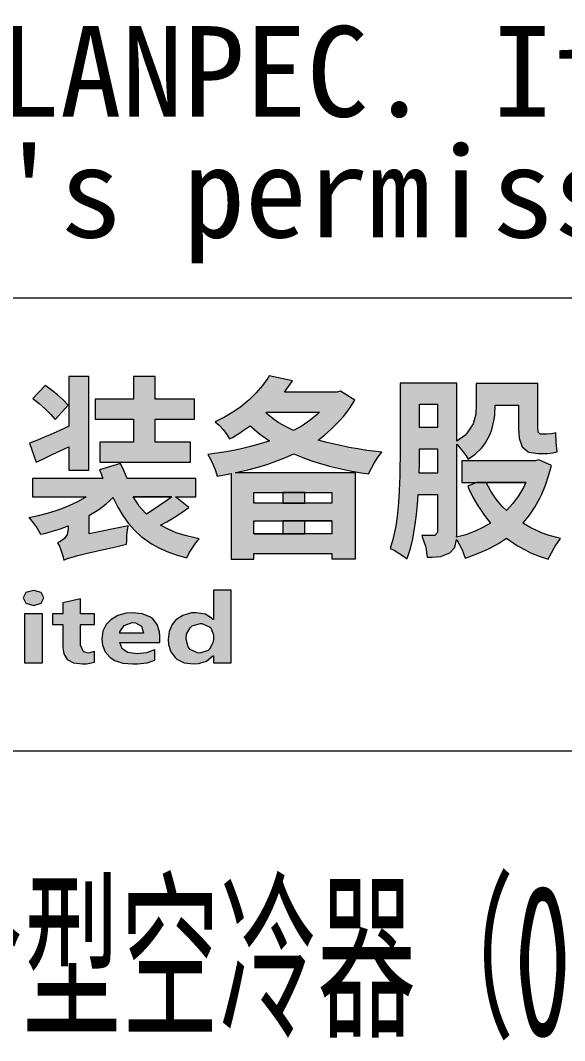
# Model space of a CAD drawing. Header units: millimetres. Extents: x 612290 to 637520, y -99766 to -71780.
# Drawn here: x 633892 to 634432, y -98913 to -97900 of the extents above; entities that cross this region are included whole.
import ezdxf
from ezdxf.enums import TextEntityAlignment as Align

# ---------------------------------------------------------------- set-up
doc = ezdxf.new("R2010")
doc.units = ezdxf.units.MM
doc.layers.add('7文本', color=2, linetype='Continuous', lineweight=13)
doc.layers.add('9图表', color=4, linetype='Continuous', lineweight=13)
doc.layers.add('LOGO 1', color=7, linetype='Continuous', true_color=0x1e2380)
doc.styles.add('lanpec', font='bpec_e.shx', dxfattribs={"width": 0.75, "bigfont": 'hztxt.shx'})
doc.styles.add('黑体', font='simhei.ttf', dxfattribs={"width": 1.5})

# ---------------------------------------------------------------- blocks, each defined once
blk = doc.blocks.new('蓝科新LOGO')
at = {"layer": 'LOGO 1'}
h = blk.add_hatch(color=256, dxfattribs=at)
h.dxf.hatch_style = 1
h.paths.add_polyline_path([(3805.062, 825.832), (3804.484, 825.832), (3804.484, 824.385), (3804.363, 824.331), (3804.112, 824.219), (3803.87, 824.112), (3803.839, 824.098), (3803.574, 823.986), (3803.342, 823.892), (3803.539, 823.346), (3803.745, 823.44), (3803.996, 823.561), (3804.233, 823.673), (3804.484, 823.789), (3804.484, 823.108), (3805.062, 823.108)])
h.paths.add_polyline_path([(3804.462, 824.999), (3804.327, 825.142), (3804.157, 825.295), (3803.973, 825.442), (3803.799, 825.572), (3803.44, 825.192), (3803.619, 825.044), (3803.803, 824.887), (3803.964, 824.726), (3804.085, 824.578)], flags=17)
h.paths.add_polyline_path([(3808.126, 825.174), (3806.988, 825.174), (3806.988, 825.832), (3806.361, 825.832), (3806.361, 825.174), (3805.246, 825.174), (3805.246, 824.591), (3806.361, 824.591), (3806.361, 823.924), (3805.385, 823.924), (3805.385, 823.346), (3808.014, 823.346), (3808.014, 823.924), (3806.988, 823.924), (3806.988, 824.591), (3808.126, 824.591)])
h.paths.add_polyline_path([(3808.171, 822.871), (3806.173, 822.871), (3806.083, 823.099), (3805.98, 823.305), (3805.371, 823.122), (3805.42, 823.001), (3805.465, 822.871), (3803.431, 822.871), (3803.431, 822.338), (3804.99, 822.338), (3804.959, 822.315), (3804.73, 822.19), (3804.484, 822.073), (3804.22, 821.966), (3804.108, 821.93), (3803.852, 821.849), (3803.592, 821.782), (3803.324, 821.728), (3803.337, 821.719), (3803.516, 821.495), (3803.521, 821.491), (3803.664, 821.249), (3803.812, 821.28), (3804.067, 821.356), (3804.211, 821.401), (3804.466, 821.495), (3804.466, 821.406), (3804.435, 821.24), (3804.359, 821.123), (3804.255, 821.047), (3804.157, 821.003), (3804.211, 820.899), (3804.264, 820.765), (3804.305, 820.622), (3804.336, 820.492), (3804.466, 820.554), (3804.48, 820.559), (3804.744, 820.635), (3804.748, 820.635), (3804.977, 820.689), (3805.273, 820.761), (3805.349, 820.774), (3805.582, 820.828), (3805.85, 820.886), (3806.155, 820.958), (3806.164, 821.079), (3806.169, 821.218), (3806.182, 821.365), (3806.204, 821.495), (3805.075, 821.262), (3805.075, 821.791), (3805.116, 821.818), (3805.349, 821.97), (3805.564, 822.136), (3805.765, 822.32), (3805.77, 822.302), (3805.9, 822.037), (3806.048, 821.791), (3806.209, 821.567), (3806.388, 821.365), (3806.585, 821.186), (3806.675, 821.115), (3806.881, 820.971), (3807.109, 820.846), (3807.356, 820.734), (3807.625, 820.644), (3807.911, 820.568), (3807.979, 820.707), (3808.068, 820.855), (3808.167, 820.998), (3808.261, 821.115), (3808.14, 821.141), (3807.862, 821.209), (3807.602, 821.294), (3807.365, 821.392), (3807.145, 821.509), (3807.324, 821.607), (3807.566, 821.751), (3807.746, 821.867), (3807.965, 822.024), (3807.575, 822.338), (3808.171, 822.338)])
h.paths.add_polyline_path([(3806.352, 822.338), (3807.468, 822.338), (3807.351, 822.248), (3807.118, 822.082), (3806.962, 821.975), (3806.733, 821.831), (3806.711, 821.858), (3806.527, 822.069), (3806.505, 822.1)], flags=16)
h = blk.add_hatch(color=256, dxfattribs=at)
h.dxf.hatch_style = 1
h.paths.add_polyline_path([(3811.966, 823.915), (3811.715, 823.986), (3811.908, 824.139), (3812.118, 824.318), (3812.311, 824.511), (3812.459, 824.681), (3812.629, 824.905), (3812.777, 825.147), (3812.369, 825.407), (3812.266, 825.38), (3810.743, 825.38), (3810.859, 825.541), (3810.971, 825.707), (3810.299, 825.855), (3810.259, 825.787), (3810.107, 825.572), (3809.923, 825.357), (3809.708, 825.147), (3809.659, 825.102), (3809.462, 824.941), (3809.238, 824.793), (3808.996, 824.649), (3808.731, 824.515), (3808.843, 824.421), (3808.96, 824.291), (3809.067, 824.148), (3809.148, 824.018), (3809.229, 824.063), (3809.462, 824.206), (3809.515, 824.242), (3809.744, 824.399), (3809.802, 824.345), (3810.013, 824.17), (3810.084, 824.121), (3810.308, 823.96), (3810.228, 823.933), (3809.972, 823.852), (3809.712, 823.785), (3809.444, 823.722), (3809.309, 823.695), (3809.049, 823.646), (3808.781, 823.606), (3808.512, 823.57), (3808.592, 823.431), (3808.669, 823.27), (3808.736, 823.099), (3808.785, 822.938), (3808.996, 822.974), (3809.197, 823.014), (3809.197, 820.528), (3809.847, 820.528), (3809.847, 820.689), (3812.118, 820.689), (3812.118, 820.532), (3812.804, 820.532), (3812.804, 823.037), (3809.318, 823.037), (3809.417, 823.059), (3809.681, 823.122), (3809.941, 823.189), (3810.196, 823.27), (3810.259, 823.287), (3810.519, 823.377), (3810.77, 823.476), (3811.016, 823.583), (3811.03, 823.579), (3811.276, 823.476), (3811.527, 823.386), (3811.787, 823.301), (3812.051, 823.229), (3812.123, 823.207), (3812.383, 823.149), (3812.643, 823.095), (3812.911, 823.046), (3813.18, 823.005), (3813.261, 823.166), (3813.355, 823.337), (3813.462, 823.498), (3813.566, 823.637), (3813.4, 823.655), (3813.131, 823.686), (3812.867, 823.727), (3812.607, 823.771), (3812.495, 823.794), (3812.226, 823.852)])
h.paths.add_polyline_path([(3811.003, 824.26), (3810.792, 824.367), (3810.559, 824.497), (3810.411, 824.6), (3810.205, 824.77), (3810.223, 824.793), (3811.76, 824.793), (3811.688, 824.73), (3811.482, 824.56), (3811.254, 824.403)], flags=16)
h.paths.add_polyline_path([(3811.33, 822.463), (3812.118, 822.463), (3812.118, 822.149), (3811.33, 822.149), (3810.689, 822.149), (3809.847, 822.149), (3809.847, 822.463), (3810.689, 822.463)], flags=16)
h.paths.add_polyline_path([(3812.118, 821.634), (3812.118, 821.262), (3811.33, 821.262), (3809.847, 821.262), (3809.847, 821.634), (3810.689, 821.634)], flags=16)
h.paths.add_polyline_path([(3811.33, 822.463), (3810.689, 822.463), (3810.689, 822.149), (3811.33, 822.149)], flags=0)
h.paths.add_polyline_path([(3811.33, 821.634), (3810.689, 821.634), (3810.689, 821.262), (3811.33, 821.262)], flags=0)
h = blk.add_hatch(color=256, dxfattribs=at)
h.dxf.hatch_style = 1
h.paths.add_polyline_path([(3815.743, 823.865), (3815.828, 823.762), (3815.922, 823.646), (3816.012, 823.529), (3816.07, 823.431), (3816.276, 823.574), (3816.469, 823.762), (3816.576, 823.906), (3816.711, 824.152), (3816.76, 824.296), (3816.823, 824.578), (3816.841, 824.712), (3816.854, 824.999), (3816.854, 825.003), (3817.531, 825.003), (3817.531, 824.403), (3817.531, 824.318), (3817.553, 824.04), (3817.634, 823.789), (3817.813, 823.641), (3817.835, 823.632), (3818.1, 823.597), (3818.368, 823.597), (3818.525, 823.61), (3818.655, 823.641), (3818.628, 823.915), (3818.61, 824.197), (3818.489, 824.17), (3818.364, 824.157), (3818.158, 824.157), (3818.1, 824.215), (3818.091, 824.39), (3818.091, 825.626), (3816.307, 825.626), (3816.307, 825.021), (3816.29, 824.739), (3816.29, 824.735), (3816.213, 824.461), (3816.2, 824.43), (3816.043, 824.192), (3815.971, 824.116), (3815.743, 823.951), (3815.743, 825.635), (3814.094, 825.635), (3814.094, 823.574), (3814.094, 823.489), (3814.09, 823.207), (3814.085, 822.902), (3814.081, 822.768), (3814.067, 822.481), (3814.049, 822.19), (3814.04, 822.055), (3814.009, 821.764), (3813.969, 821.482), (3813.951, 821.392), (3813.884, 821.101), (3813.803, 820.837), (3813.919, 820.783), (3814.063, 820.702), (3814.197, 820.617), (3814.3, 820.532), (3814.314, 820.572), (3814.394, 820.832), (3814.462, 821.115), (3814.515, 821.419), (3814.533, 821.536), (3814.569, 821.822), (3814.6, 822.114), (3814.623, 822.405), (3815.183, 822.405), (3815.183, 821.298), (3815.102, 821.209), (3814.954, 821.209), (3814.726, 821.213), (3814.739, 821.177), (3814.829, 820.899), (3814.838, 820.864), (3814.883, 820.581), (3815.022, 820.586), (3815.277, 820.604), (3815.295, 820.608), (3815.541, 820.707), (3815.68, 820.868), (3815.729, 821.101), (3815.738, 821.083), (3815.877, 820.832), (3815.882, 820.828), (3815.985, 820.559), (3816.115, 820.604), (3816.37, 820.698), (3816.617, 820.805), (3816.715, 820.855), (3816.953, 820.985), (3817.181, 821.132), (3817.275, 821.065), (3817.504, 820.913), (3817.746, 820.783), (3817.884, 820.711), (3818.131, 820.608), (3818.395, 820.528), (3818.418, 820.581), (3818.557, 820.837), (3818.597, 820.899), (3818.754, 821.123), (3818.682, 821.141), (3818.418, 821.213), (3818.171, 821.303), (3818.14, 821.316), (3817.889, 821.433), (3817.656, 821.567), (3817.678, 821.589), (3817.849, 821.8), (3818.005, 822.037), (3818.149, 822.293), (3818.207, 822.418), (3818.315, 822.674), (3818.404, 822.947), (3818.485, 823.243), (3818.122, 823.413), (3818.023, 823.386), (3815.891, 823.386), (3815.891, 822.75), (3816.316, 822.75), (3817.741, 822.75), (3817.674, 822.611), (3817.531, 822.365), (3817.365, 822.141), (3817.181, 821.934), (3817.06, 822.055), (3816.881, 822.266), (3816.724, 822.499), (3816.59, 822.75), (3816.316, 822.75), (3816.057, 822.647), (3816.092, 822.571), (3816.218, 822.311), (3816.357, 822.069), (3816.388, 822.024), (3816.545, 821.791), (3816.72, 821.572), (3816.5, 821.442), (3816.254, 821.325), (3816.249, 821.325), (3815.998, 821.235), (3815.734, 821.164), (3815.743, 821.227), (3815.743, 821.285)])
h.paths.add_polyline_path([(3815.183, 823.028), (3814.645, 823.028), (3814.654, 823.314), (3814.654, 823.579), (3814.654, 823.731), (3815.183, 823.731)], flags=16)
h.paths.add_polyline_path([(3815.183, 824.345), (3814.654, 824.345), (3814.654, 825.026), (3815.183, 825.026)], flags=16)
h = blk.add_hatch(color=256, dxfattribs=at)
h.dxf.hatch_style = 1
h.paths.add_polyline_path([(3811.33, 821.634), (3810.689, 821.634), (3810.689, 821.262), (3811.33, 821.262)])
h.paths.add_polyline_path([(3811.33, 822.463), (3810.689, 822.463), (3810.689, 822.149), (3811.33, 822.149)])
h = blk.add_hatch(color=256, dxfattribs=at)
h.dxf.hatch_style = 1
h.paths.add_polyline_path([(3798.692, 817.51), (3798.692, 817.863), (3797.761, 817.863), (3797.761, 819.509), (3797.232, 819.509), (3797.232, 817.51)])
h.paths.add_polyline_path([(3798.976, 817.51), (3799.496, 817.51), (3799.496, 818.941), (3798.976, 818.941)])
h.paths.add_polyline_path([(3799.241, 819.176), (3799.456, 819.245), (3799.545, 819.401), (3799.456, 819.558), (3799.241, 819.617), (3799.025, 819.558), (3798.937, 819.401), (3799.025, 819.245)])
h.paths.add_polyline_path([(3799.966, 817.51), (3800.485, 817.51), (3800.485, 818.304), (3800.485, 818.363), (3800.573, 818.559), (3800.573, 818.569), (3800.809, 818.657), (3800.867, 818.647), (3801.044, 818.559), (3801.102, 818.333), (3801.102, 817.51), (3801.622, 817.51), (3801.622, 818.314), (3801.622, 818.353), (3801.71, 818.559), (3801.72, 818.559), (3801.945, 818.657), (3802.023, 818.647), (3802.18, 818.549), (3802.239, 818.324), (3802.239, 817.51), (3802.758, 817.51), (3802.758, 818.402), (3802.758, 818.471), (3802.709, 818.686), (3802.592, 818.853), (3802.415, 818.941), (3802.18, 818.97), (3801.974, 818.951), (3801.749, 818.863), (3801.573, 818.706), (3801.504, 818.804), (3801.318, 818.931), (3801.063, 818.97), (3800.995, 818.97), (3800.74, 818.912), (3800.671, 818.872), (3800.485, 818.716), (3800.485, 818.941), (3799.966, 818.941)])
h.paths.add_polyline_path([(3803.719, 818.941), (3803.199, 818.941), (3803.199, 817.51), (3803.719, 817.51)])
h.paths.add_polyline_path([(3803.464, 819.176), (3803.679, 819.245), (3803.758, 819.401), (3803.679, 819.558), (3803.464, 819.617), (3803.238, 819.558), (3803.16, 819.401), (3803.238, 819.245)])
h.paths.add_polyline_path([(3804.826, 818.627), (3805.227, 818.627), (3805.227, 818.941), (3804.826, 818.941), (3804.826, 819.372), (3804.306, 819.254), (3804.306, 818.941), (3804.012, 818.941), (3804.012, 818.627), (3804.306, 818.627), (3804.306, 817.951), (3804.336, 817.775), (3804.434, 817.608), (3804.62, 817.51), (3804.875, 817.481), (3804.992, 817.481), (3805.227, 817.53), (3805.227, 817.844), (3805.051, 817.795), (3804.904, 817.834), (3804.826, 818.03)])
h.paths.add_polyline_path([(3805.463, 818.03), (3805.541, 817.834), (3805.678, 817.667), (3805.815, 817.579), (3806.05, 817.501), (3806.344, 817.481), (3806.472, 817.481), (3806.756, 817.51), (3806.981, 817.589), (3806.981, 817.893), (3806.971, 817.893), (3806.736, 817.804), (3806.462, 817.775), (3806.197, 817.814), (3806.031, 817.922), (3805.962, 818.108), (3807.128, 818.108), (3807.128, 818.284), (3807.118, 818.412), (3807.05, 818.627), (3806.922, 818.794), (3806.834, 818.853), (3806.609, 818.941), (3806.325, 818.97), (3806.148, 818.961), (3805.903, 818.892), (3805.698, 818.765), (3805.57, 818.627), (3805.472, 818.431), (3805.443, 818.206)])
h.paths.add_polyline_path([(3805.952, 818.373), (3805.962, 818.412), (3806.09, 818.598), (3806.325, 818.686), (3806.413, 818.676), (3806.589, 818.578), (3806.648, 818.373)], flags=16)
h.paths.add_polyline_path([(3807.442, 817.834), (3807.569, 817.667), (3807.618, 817.618), (3807.834, 817.51), (3808.108, 817.481), (3808.245, 817.491), (3808.48, 817.559), (3808.676, 817.724), (3808.676, 817.51), (3809.196, 817.51), (3809.196, 819.627), (3808.676, 819.627), (3808.676, 818.765), (3808.637, 818.804), (3808.451, 818.931), (3808.177, 818.97), (3808.039, 818.97), (3807.794, 818.892), (3807.589, 818.765), (3807.481, 818.627), (3807.393, 818.422), (3807.363, 818.196), (3807.373, 818.049)])
h.paths.add_polyline_path([(3807.892, 818.206), (3807.902, 818.343), (3808, 818.529), (3808.059, 818.588), (3808.304, 818.657), (3808.343, 818.657), (3808.569, 818.559), (3808.608, 818.529), (3808.676, 818.324), (3808.676, 818.196), (3808.666, 818.098), (3808.569, 817.912), (3808.529, 817.873), (3808.284, 817.795), (3808.216, 817.804), (3808, 817.902), (3807.941, 817.981)], flags=16)
at = {"layer": 'LOGO 1', "color": 164, "lineweight": 0}
for points in [[(3805.062, 825.832), (3804.484, 825.832), (3804.484, 824.385), (3804.363, 824.331), (3804.112, 824.219), (3803.87, 824.112), (3803.839, 824.098), (3803.574, 823.986), (3803.342, 823.892)], [(3804.484, 823.789), (3804.484, 823.108), (3805.062, 823.108), (3805.062, 825.832)], [(3810.299, 825.855), (3810.259, 825.787), (3810.107, 825.572), (3809.923, 825.357)], [(3810.743, 825.38), (3810.859, 825.541), (3810.971, 825.707), (3810.299, 825.855)], [(3815.743, 825.635), (3814.094, 825.635), (3814.094, 823.574), (3814.094, 823.489), (3814.09, 823.207), (3814.085, 822.902)], [(3815.743, 823.951), (3815.743, 825.635)], [(3809.923, 825.357), (3809.708, 825.147), (3809.659, 825.102), (3809.462, 824.941), (3809.238, 824.793), (3808.996, 824.649), (3808.731, 824.515), (3808.843, 824.421)], [(3812.369, 825.407), (3812.266, 825.38), (3810.743, 825.38)], [(3812.629, 824.905), (3812.777, 825.147), (3812.369, 825.407)], [(3818.091, 825.626), (3816.307, 825.626), (3816.307, 825.021)], [(3818.158, 824.157), (3818.1, 824.215), (3818.091, 824.39), (3818.091, 825.626)], [(3811.003, 824.26), (3810.792, 824.367), (3810.559, 824.497), (3810.411, 824.6), (3810.205, 824.77), (3810.223, 824.793), (3811.76, 824.793)], [(3811.76, 824.793), (3811.688, 824.73), (3811.482, 824.56), (3811.254, 824.403), (3811.003, 824.26)], [(3811.016, 823.583), (3811.03, 823.579), (3811.276, 823.476), (3811.527, 823.386), (3811.787, 823.301), (3812.051, 823.229), (3812.123, 823.207), (3812.383, 823.149), (3812.643, 823.095), (3812.911, 823.046), (3813.18, 823.005), (3813.261, 823.166), (3813.355, 823.337), (3813.462, 823.498), (3813.566, 823.637), (3813.4, 823.655), (3813.131, 823.686), (3812.867, 823.727), (3812.607, 823.771), (3812.495, 823.794), (3812.226, 823.852), (3811.966, 823.915), (3811.715, 823.986), (3811.908, 824.139), (3812.118, 824.318), (3812.311, 824.511), (3812.459, 824.681), (3812.629, 824.905)], [(3815.183, 825.026), (3815.183, 824.345), (3814.654, 824.345)], [(3814.654, 824.345), (3814.654, 825.026), (3815.183, 825.026)], [(3816.307, 825.021), (3816.29, 824.739), (3816.29, 824.735), (3816.213, 824.461), (3816.2, 824.43), (3816.043, 824.192), (3815.971, 824.116), (3815.743, 823.951)], [(3816.576, 823.906), (3816.711, 824.152), (3816.76, 824.296), (3816.823, 824.578), (3816.841, 824.712), (3816.854, 824.999), (3816.854, 825.003), (3817.531, 825.003)], [(3817.531, 825.003), (3817.531, 824.403), (3817.531, 824.318), (3817.553, 824.04)], [(3810.013, 824.17), (3810.084, 824.121), (3810.308, 823.96), (3810.228, 823.933), (3809.972, 823.852), (3809.712, 823.785), (3809.444, 823.722), (3809.309, 823.695), (3809.049, 823.646), (3808.781, 823.606)], [(3808.843, 824.421), (3808.96, 824.291), (3809.067, 824.148), (3809.148, 824.018), (3809.229, 824.063), (3809.462, 824.206), (3809.515, 824.242), (3809.744, 824.399)], [(3809.744, 824.399), (3809.802, 824.345), (3810.013, 824.17)], [(3817.553, 824.04), (3817.634, 823.789), (3817.813, 823.641), (3817.835, 823.632), (3818.1, 823.597), (3818.368, 823.597), (3818.525, 823.61), (3818.655, 823.641), (3818.628, 823.915), (3818.61, 824.197)], [(3818.61, 824.197), (3818.489, 824.17), (3818.364, 824.157), (3818.158, 824.157)], [(3803.342, 823.892), (3803.539, 823.346), (3803.745, 823.44), (3803.996, 823.561), (3804.233, 823.673), (3804.484, 823.789)], [(3815.734, 821.164), (3815.743, 821.227), (3815.743, 821.285), (3815.743, 823.865)], [(3815.743, 823.865), (3815.828, 823.762), (3815.922, 823.646), (3816.012, 823.529), (3816.07, 823.431), (3816.276, 823.574), (3816.469, 823.762), (3816.576, 823.906)], [(3815.743, 823.865), (3815.828, 823.762), (3815.922, 823.646), (3816.012, 823.529), (3816.07, 823.431), (3816.276, 823.574), (3816.469, 823.762), (3816.576, 823.906)], [(3808.781, 823.606), (3808.512, 823.57), (3808.592, 823.431), (3808.669, 823.27), (3808.736, 823.099), (3808.785, 822.938), (3808.996, 822.974), (3809.197, 823.014)], [(3812.804, 823.037), (3809.318, 823.037), (3809.417, 823.059), (3809.681, 823.122), (3809.941, 823.189), (3810.196, 823.27), (3810.259, 823.287), (3810.519, 823.377), (3810.77, 823.476), (3811.016, 823.583)], [(3815.183, 823.731), (3815.183, 823.028), (3814.645, 823.028)], [(3814.645, 823.028), (3814.654, 823.314), (3814.654, 823.579), (3814.654, 823.731), (3815.183, 823.731)], [(3805.98, 823.305), (3805.371, 823.122), (3805.42, 823.001), (3805.465, 822.871), (3803.431, 822.871), (3803.431, 822.338), (3804.99, 822.338)], [(3806.048, 821.791), (3806.209, 821.567), (3806.388, 821.365), (3806.585, 821.186), (3806.675, 821.115), (3806.881, 820.971), (3807.109, 820.846), (3807.356, 820.734), (3807.625, 820.644), (3807.911, 820.568), (3807.979, 820.707), (3808.068, 820.855), (3808.167, 820.998), (3808.261, 821.115), (3808.14, 821.141), (3807.862, 821.209), (3807.602, 821.294), (3807.365, 821.392), (3807.145, 821.509), (3807.324, 821.607), (3807.566, 821.751), (3807.746, 821.867), (3807.965, 822.024), (3807.575, 822.338), (3808.171, 822.338), (3808.171, 822.871), (3806.173, 822.871), (3806.083, 823.099), (3805.98, 823.305)], [(3818.122, 823.413), (3818.023, 823.386), (3815.891, 823.386), (3815.891, 822.75), (3816.316, 822.75), (3817.741, 822.75), (3817.674, 822.611), (3817.531, 822.365), (3817.365, 822.141), (3817.181, 821.934)], [(3817.849, 821.8), (3818.005, 822.037), (3818.149, 822.293), (3818.207, 822.418), (3818.315, 822.674), (3818.404, 822.947), (3818.485, 823.243), (3818.122, 823.413)], [(3809.197, 823.014), (3809.197, 820.528), (3809.847, 820.528), (3809.847, 820.689), (3812.118, 820.689)], [(3812.118, 820.689), (3812.118, 820.532), (3812.804, 820.532), (3812.804, 823.037)], [(3814.085, 822.902), (3814.081, 822.768), (3814.067, 822.481)], [(3816.316, 822.75), (3816.057, 822.647), (3816.092, 822.571), (3816.218, 822.311), (3816.357, 822.069), (3816.388, 822.024), (3816.545, 821.791), (3816.72, 821.572), (3816.5, 821.442), (3816.254, 821.325), (3816.249, 821.325), (3815.998, 821.235), (3815.734, 821.164)], [(3817.181, 821.934), (3817.06, 822.055), (3816.881, 822.266), (3816.724, 822.499), (3816.59, 822.75), (3817.741, 822.75), (3816.316, 822.75)], [(3809.847, 822.149), (3809.847, 822.463), (3810.689, 822.463), (3811.33, 822.463), (3812.118, 822.463)], [(3812.118, 822.463), (3812.118, 822.149), (3811.33, 822.149), (3810.689, 822.149), (3809.847, 822.149)], [(3814.067, 822.481), (3814.049, 822.19), (3814.04, 822.055), (3814.009, 821.764), (3813.969, 821.482), (3813.951, 821.392), (3813.884, 821.101), (3813.803, 820.837), (3813.919, 820.783), (3814.063, 820.702), (3814.197, 820.617), (3814.3, 820.532), (3814.314, 820.572), (3814.394, 820.832), (3814.462, 821.115), (3814.515, 821.419), (3814.533, 821.536), (3814.569, 821.822), (3814.6, 822.114), (3814.623, 822.405), (3815.183, 822.405)], [(3815.183, 822.405), (3815.183, 821.298), (3815.102, 821.209), (3814.954, 821.209)], [(3804.99, 822.338), (3804.959, 822.315), (3804.73, 822.19), (3804.484, 822.073), (3804.22, 821.966), (3804.108, 821.93), (3803.852, 821.849), (3803.592, 821.782), (3803.324, 821.728), (3803.337, 821.719), (3803.516, 821.495)], [(3805.075, 821.262), (3805.075, 821.791), (3805.116, 821.818), (3805.349, 821.97), (3805.564, 822.136), (3805.765, 822.32)], [(3805.765, 822.32), (3805.77, 822.302), (3805.9, 822.037), (3806.048, 821.791)], [(3805.765, 822.32), (3805.77, 822.302), (3805.9, 822.037), (3806.048, 821.791)], [(3806.733, 821.831), (3806.711, 821.858), (3806.527, 822.069), (3806.505, 822.1), (3806.352, 822.338)], [(3806.733, 821.831), (3806.711, 821.858), (3806.527, 822.069), (3806.505, 822.1), (3806.352, 822.338)], [(3806.352, 822.338), (3807.468, 822.338), (3806.352, 822.338)], [(3806.352, 822.338), (3807.468, 822.338), (3807.351, 822.248), (3807.118, 822.082), (3806.962, 821.975), (3806.733, 821.831)], [(3818.682, 821.141), (3818.418, 821.213), (3818.171, 821.303), (3818.14, 821.316), (3817.889, 821.433), (3817.656, 821.567), (3817.678, 821.589), (3817.849, 821.8)], [(3803.516, 821.495), (3803.521, 821.491), (3803.664, 821.249), (3803.812, 821.28), (3804.067, 821.356), (3804.211, 821.401), (3804.466, 821.495)], [(3804.435, 821.24), (3804.359, 821.123), (3804.255, 821.047), (3804.157, 821.003), (3804.211, 820.899), (3804.264, 820.765), (3804.305, 820.622), (3804.336, 820.492), (3804.466, 820.554), (3804.48, 820.559), (3804.744, 820.635), (3804.748, 820.635), (3804.977, 820.689), (3805.273, 820.761), (3805.349, 820.774), (3805.582, 820.828), (3805.85, 820.886), (3806.155, 820.958), (3806.164, 821.079), (3806.169, 821.218), (3806.182, 821.365), (3806.204, 821.495)], [(3804.466, 821.495), (3804.466, 821.406), (3804.435, 821.24)], [(3806.204, 821.495), (3805.075, 821.262)], [(3811.33, 821.262), (3809.847, 821.262), (3809.847, 821.634), (3810.689, 821.634)], [(3810.689, 821.634), (3812.118, 821.634), (3812.118, 821.262), (3811.33, 821.262)], [(3814.954, 821.209), (3814.726, 821.213)], [(3814.726, 821.213), (3814.739, 821.177)], [(3814.739, 821.177), (3814.829, 820.899), (3814.838, 820.864), (3814.883, 820.581), (3815.022, 820.586), (3815.277, 820.604), (3815.295, 820.608), (3815.541, 820.707), (3815.68, 820.868), (3815.729, 821.101)], [(3815.729, 821.101), (3815.738, 821.083), (3815.877, 820.832), (3815.882, 820.828), (3815.985, 820.559), (3816.115, 820.604), (3816.37, 820.698), (3816.617, 820.805), (3816.715, 820.855), (3816.953, 820.985), (3817.181, 821.132)], [(3815.729, 821.101), (3815.738, 821.083), (3815.877, 820.832), (3815.882, 820.828), (3815.985, 820.559), (3816.115, 820.604), (3816.37, 820.698), (3816.617, 820.805), (3816.715, 820.855), (3816.953, 820.985), (3817.181, 821.132)], [(3817.181, 821.132), (3817.275, 821.065), (3817.504, 820.913), (3817.746, 820.783), (3817.884, 820.711), (3818.131, 820.608), (3818.395, 820.528), (3818.418, 820.581), (3818.557, 820.837), (3818.597, 820.899), (3818.754, 821.123), (3818.682, 821.141)], [(3817.181, 821.132), (3817.275, 821.065), (3817.504, 820.913), (3817.746, 820.783), (3817.884, 820.711), (3818.131, 820.608), (3818.395, 820.528), (3818.418, 820.581), (3818.557, 820.837), (3818.597, 820.899), (3818.754, 821.123), (3818.682, 821.141)], [(3809.196, 819.627), (3808.676, 819.627), (3808.676, 818.774), (3808.666, 818.774)], [(3808.676, 817.716), (3808.676, 817.51), (3809.196, 817.51), (3809.196, 819.627)], [(3804.826, 819.372), (3804.306, 819.254), (3804.306, 818.941), (3804.012, 818.941), (3804.012, 818.627), (3804.306, 818.627), (3804.306, 817.951), (3804.336, 817.775)], [(3805.051, 817.795), (3804.904, 817.834), (3804.826, 818.03), (3804.826, 818.627), (3805.227, 818.627), (3805.227, 818.941), (3804.826, 818.941), (3804.826, 819.372)], [(3806.325, 818.97), (3806.148, 818.961), (3805.903, 818.892), (3805.698, 818.765)], [(3807.128, 818.284), (3807.118, 818.412), (3807.05, 818.627), (3806.922, 818.794), (3806.834, 818.853), (3806.609, 818.941), (3806.325, 818.97)], [(3808.177, 818.97), (3808.039, 818.97), (3807.794, 818.892), (3807.589, 818.765)], [(3808.666, 818.774), (3808.637, 818.804), (3808.451, 818.931), (3808.177, 818.97)], [(3805.698, 818.765), (3805.57, 818.627), (3805.472, 818.431), (3805.443, 818.206), (3805.463, 818.03), (3805.541, 817.834), (3805.678, 817.667)], [(3805.952, 818.373), (3805.962, 818.412), (3806.09, 818.598), (3806.09, 818.598), (3806.325, 818.686)], [(3806.325, 818.686), (3806.413, 818.676), (3806.589, 818.578), (3806.648, 818.373), (3805.952, 818.373)], [(3807.589, 818.765), (3807.481, 818.627), (3807.393, 818.422), (3807.363, 818.196), (3807.373, 818.049), (3807.442, 817.834), (3807.569, 817.667), (3807.618, 817.618), (3807.834, 817.51), (3808.108, 817.481), (3808.245, 817.491), (3808.48, 817.559), (3808.666, 817.716), (3808.676, 817.716)], [(3808.284, 817.795), (3808.216, 817.804), (3808, 817.902), (3807.941, 817.981), (3807.892, 818.206), (3807.902, 818.343), (3808, 818.529), (3808.059, 818.588), (3808.304, 818.657)], [(3808.304, 818.657), (3808.343, 818.657), (3808.569, 818.559), (3808.608, 818.529), (3808.676, 818.324), (3808.676, 818.196), (3808.666, 818.098), (3808.569, 817.912), (3808.529, 817.873), (3808.284, 817.795)], [(3806.462, 817.775), (3806.197, 817.814), (3806.031, 817.922), (3805.962, 818.108), (3807.128, 818.108), (3807.128, 818.284)], [(3804.336, 817.775), (3804.434, 817.608), (3804.62, 817.51), (3804.875, 817.481), (3804.992, 817.481), (3805.227, 817.53), (3805.227, 817.844)], [(3805.227, 817.844), (3805.051, 817.795)], [(3805.678, 817.667), (3805.815, 817.579), (3806.05, 817.501), (3806.344, 817.481), (3806.472, 817.481), (3806.756, 817.51), (3806.981, 817.589), (3806.981, 817.893)], [(3806.981, 817.893), (3806.971, 817.893), (3806.736, 817.804), (3806.462, 817.775)]]:
    blk.add_lwpolyline(points, dxfattribs=at)
for points in [[(3806.988, 825.832), (3806.361, 825.832), (3806.361, 825.174), (3805.246, 825.174), (3805.246, 824.591), (3806.361, 824.591), (3806.361, 823.924), (3805.385, 823.924), (3805.385, 823.346), (3808.014, 823.346), (3808.014, 823.924), (3806.988, 823.924), (3806.988, 824.591), (3808.126, 824.591), (3808.126, 825.174), (3806.988, 825.174)], [(3803.799, 825.572), (3803.44, 825.192), (3803.619, 825.044), (3803.803, 824.887), (3803.964, 824.726), (3804.085, 824.578), (3804.462, 824.999), (3804.327, 825.142), (3804.157, 825.295), (3803.973, 825.442)], [(3811.33, 822.463), (3810.689, 822.463), (3810.689, 822.149), (3811.33, 822.149)], [(3810.689, 821.634), (3810.689, 821.262), (3809.847, 821.262), (3811.33, 821.262), (3811.33, 821.634), (3812.118, 821.634)], [(3803.464, 819.617), (3803.238, 819.558), (3803.16, 819.401), (3803.238, 819.245), (3803.464, 819.176), (3803.679, 819.245), (3803.758, 819.401), (3803.679, 819.558)], [(3803.719, 818.941), (3803.199, 818.941), (3803.199, 817.51), (3803.719, 817.51)]]:
    blk.add_lwpolyline(points, close=True, dxfattribs=at)

msp = doc.modelspace()

# ---------------------------------------------------------------- linework, layer by layer
at = {"layer": '9图表', "color": 4}
msp.add_line((631819.676, -98175.581), (637219.676, -98175.581), dxfattribs=at)
msp.add_line((631819.676, -98175.581), (637219.676, -98175.581), dxfattribs=at)
at = {"layer": '9图表'}
for p, q in [((631819.676, -98175.581), (637219.676, -98175.581)), ((631819.676, -98625.581), (635419.676, -98625.581))]:
    msp.add_line(p, q, dxfattribs=at)

# ---------------------------------------------------------------- block references
at = {"layer": 'LOGO 1', "xscale": 34.2, "yscale": 34.2, "zscale": 34.2}
msp.add_blockref('蓝科新LOGO', (503826.888, -126497.143), dxfattribs=at)

# ---------------------------------------------------------------- texts
at = {"layer": '7文本', "style": 'lanpec', "width": 0.65}
msp.add_text('丙烯塔顶复合型空冷器（0218-A-105/2~4）', height=150, dxfattribs=at).set_placement((634294.676, -98835.581), align=Align.MIDDLE_CENTER)
at = {"layer": '9图表', "style": '黑体'}
for s, p in [('This document is the property of LANPEC. It shall not be reproduced or transfered', (631849.676, -97950.581)), ("to any other party without LANPEC's permission in written form.", (631849.676, -98070.581))]:
    msp.add_text(s, height=90, dxfattribs=at).set_placement(p, align=Align.MIDDLE_LEFT)

doc.saveas('drawing.dxf')
